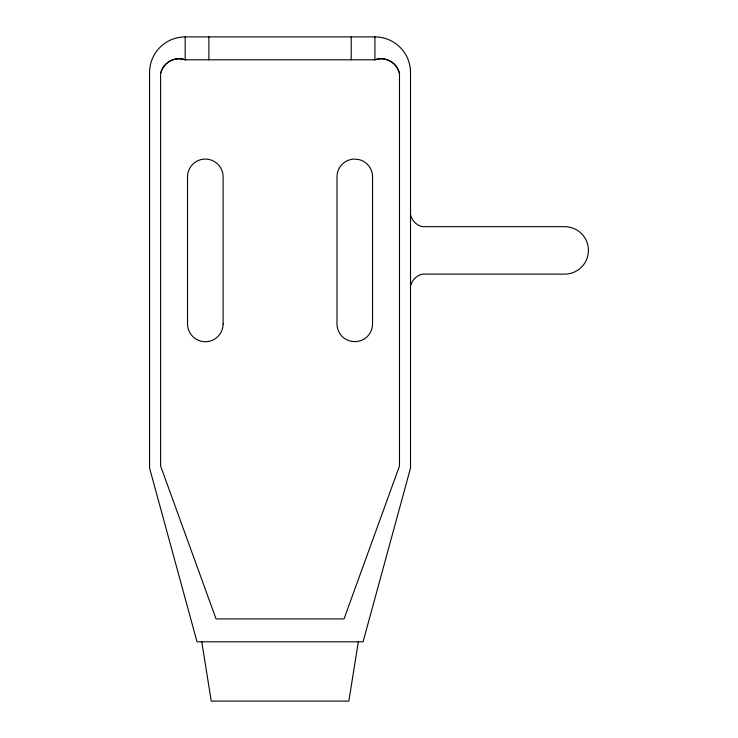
<?xml version="1.0" encoding="UTF-8"?>
<svg xmlns="http://www.w3.org/2000/svg" width="738" height="738" viewBox="0 0 738 738"><rect width="100%" height="100%" fill="white"/><g stroke="black" fill="none" stroke-linecap="round" stroke-linejoin="round"><path stroke-width="1.11" d="M358.327 641.792L348.834 701.1L211.252 701.1L201.76 641.792M160.598 73.228L161.816 69.907A18.625 18.625 0 0 1 181.705 59.012L185.155 59.787L374.932 59.787L378.391 59.012A18.625 18.625 0 0 1 398.271 69.907L399.489 73.228L399.489 466.001L344.028 618.914L216.059 618.914L160.598 466.001L160.598 73.228L161.89 69.842A19.059 19.059 0 0 1 182.378 58.957L185.911 59.787M374.184 59.787L377.708 58.957A19.059 19.059 0 0 1 398.206 69.842L399.489 73.228M185.155 36.9L374.932 36.9A35.581 35.581 0 0 1 410.512 72.481L410.512 468.095L363.068 641.792L197.018 641.792L149.574 468.095L149.574 72.481A35.581 35.581 0 0 1 185.155 36.9L185.155 59.787M374.932 36.9L374.932 59.787M351.205 36.9L351.205 59.787M208.882 36.9L208.882 59.787M410.512 214.813A16.015 16.015 0 0 0 422.376 226.667L564.699 226.667A23.717 23.717 0 0 1 588.426 250.394A23.717 23.717 0 0 1 564.699 274.112L422.376 274.112A16.015 16.015 0 0 0 410.512 285.975M363.659 339.332C356.832 343.235 347.782 342.035 342.183 336.51A17.795 17.795 0 0 1 336.98 323.927L336.98 176.852A17.795 17.795 0 0 1 354.766 159.067L359.369 159.676A17.795 17.795 0 0 1 372.561 176.852L372.561 323.927A17.795 17.795 0 0 1 363.659 339.332M223.116 323.927L223.116 176.852A17.795 17.795 0 0 0 205.321 159.067A17.795 17.795 0 0 0 187.535 176.852L187.535 323.927A17.795 17.795 0 0 0 205.321 341.722A17.795 17.795 0 0 0 223.116 323.927"/></g></svg>
